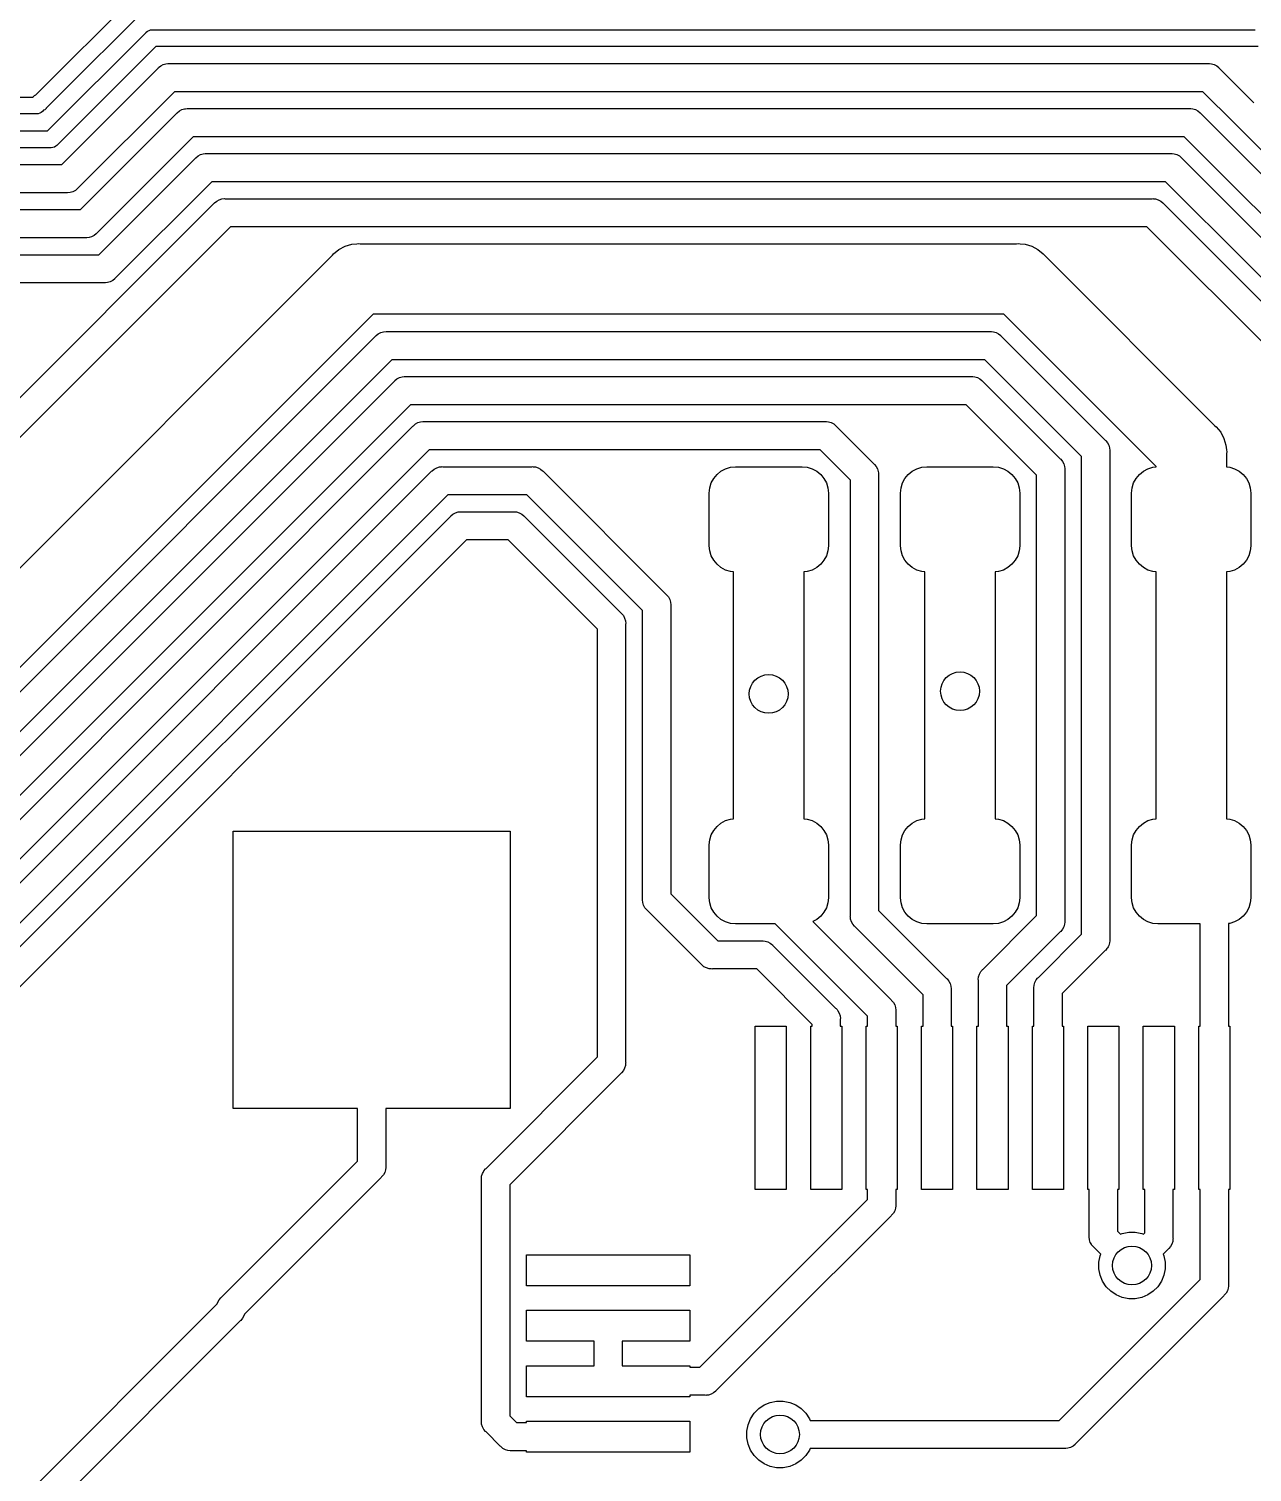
# Model space of a CAD drawing. Extents: x 127.5 to 172.4, y -152.1 to -77.2.
# Drawn here: x 145.75 to 156.79, y -106 to -92.98 of the extents above; entities that cross this region are included whole.
import ezdxf

# ---------------------------------------------------------------- set-up
doc = ezdxf.new("R2010")
doc.units = 0
doc.layers.add('BLACK', color=7, linetype='CONTINUOUS')

msp = doc.modelspace()

# ---------------------------------------------------------------- linework, layer by layer
at = {"layer": 'BLACK', "linetype": 'CONTINUOUS'}
for p, q in [((145.814, -93.5807), (147.752, -91.6428)), ((147.84, -91.7702), (145.91, -93.701)), ((145.922, -93.9038), (146.809, -93.0174)), ((146.809, -93.0174), (146.811, -93.0145)), ((146.811, -93.0145), (146.823, -93.0049)), ((146.823, -93.0049), (146.836, -92.9979)), ((146.836, -92.9979), (146.85, -92.9935)), ((146.85, -92.9935), (146.862, -92.9924)), ((146.862, -92.9924), (146.865, -92.992)), ((146.862, -92.9924), (146.862, -92.9924)), ((146.865, -92.992), (146.869, -92.9924)), ((146.869, -92.9924), (156.812, -92.9924)), ((146.897, -93.1448), (146.011, -94.0312)), ((156.84, -93.1448), (146.897, -93.1448)), ((146.049, -94.2086), (146.918, -93.3388)), ((146.918, -93.3388), (146.922, -93.334)), ((146.922, -93.334), (146.942, -93.3181)), ((146.942, -93.3181), (146.964, -93.3063)), ((146.964, -93.3063), (146.988, -93.2991)), ((146.988, -93.2991), (147.006, -93.2972)), ((147.006, -93.2972), (147.013, -93.2966)), ((147.013, -93.2966), (147.019, -93.2972)), ((147.019, -93.2972), (156.389, -93.2972)), ((156.389, -93.2972), (156.395, -93.2966)), ((156.395, -93.2966), (156.401, -93.2972)), ((156.401, -93.2972), (156.42, -93.2991)), ((156.42, -93.2991), (156.444, -93.3063)), ((156.444, -93.3063), (156.466, -93.3181)), ((156.466, -93.3181), (156.485, -93.334)), ((156.485, -93.334), (156.489, -93.3388)), ((156.489, -93.3388), (156.801, -93.6513)), ((136.302, -93.599), (145.79, -93.599)), ((145.79, -93.5986), (145.793, -93.5957)), ((145.79, -93.599), (145.79, -93.5986)), ((145.793, -93.5957), (145.804, -93.5861)), ((145.804, -93.5861), (145.814, -93.5807)), ((147.065, -93.5512), (146.195, -94.421)), ((156.342, -93.5512), (147.065, -93.5512)), ((156.622, -93.8309), (156.342, -93.5512)), ((145.864, -93.7389), (145.851, -93.7459)), ((145.876, -93.7293), (145.864, -93.7389)), ((145.878, -93.7264), (145.876, -93.7293)), ((145.885, -93.7189), (145.878, -93.7264)), ((145.896, -93.7135), (145.885, -93.7189)), ((145.907, -93.704), (145.896, -93.7135)), ((145.91, -93.701), (145.907, -93.704)), ((147.087, -93.7452), (147.091, -93.7404)), ((147.091, -93.7404), (147.11, -93.7245)), ((147.11, -93.7245), (147.132, -93.7127)), ((147.132, -93.7127), (147.156, -93.7055)), ((147.156, -93.7055), (147.166, -93.7045)), ((147.166, -93.7045), (147.181, -93.703)), ((147.181, -93.703), (147.187, -93.7036)), ((147.187, -93.7036), (156.22, -93.7036)), ((156.22, -93.7036), (156.226, -93.703)), ((156.226, -93.703), (156.233, -93.7036)), ((156.233, -93.7036), (156.251, -93.7055)), ((156.251, -93.7055), (156.275, -93.7127)), ((156.275, -93.7127), (156.297, -93.7245)), ((156.297, -93.7245), (156.317, -93.7404)), ((156.317, -93.7404), (156.321, -93.7452)), ((145.818, -93.7514), (136.33, -93.7514)), ((145.821, -93.7518), (145.818, -93.7514)), ((145.825, -93.7514), (145.821, -93.7518)), ((145.836, -93.7503), (145.825, -93.7514)), ((145.825, -93.7514), (145.825, -93.7514)), ((145.851, -93.7459), (145.836, -93.7503)), ((146.217, -94.615), (147.087, -93.7452)), ((156.321, -93.7452), (156.66, -94.0846)), ((156.622, -93.831), (156.622, -93.8309)), ((159.69, -96.8989), (156.622, -93.831)), ((136.428, -93.9038), (145.922, -93.9038)), ((147.234, -93.9576), (146.364, -94.8274)), ((156.174, -93.9576), (147.234, -93.9576)), ((156.456, -94.2395), (156.174, -93.9576)), ((145.95, -94.0562), (136.456, -94.0562)), ((145.954, -94.0566), (145.95, -94.0562)), ((145.968, -94.0552), (145.954, -94.0566)), ((145.969, -94.0551), (145.968, -94.0552)), ((145.983, -94.0507), (145.969, -94.0551)), ((145.997, -94.0437), (145.983, -94.0507)), ((146.005, -94.0365), (145.997, -94.0437)), ((146.008, -94.0341), (146.005, -94.0365)), ((146.011, -94.0312), (146.008, -94.0341)), ((147.259, -94.1468), (147.278, -94.1309)), ((147.278, -94.1309), (147.301, -94.1191)), ((147.301, -94.1191), (147.324, -94.1119)), ((147.324, -94.1119), (147.343, -94.11)), ((147.343, -94.11), (147.349, -94.1094)), ((147.349, -94.1094), (147.356, -94.11)), ((147.356, -94.11), (156.052, -94.11)), ((156.052, -94.11), (156.058, -94.1094)), ((156.058, -94.1094), (156.064, -94.11)), ((156.064, -94.11), (156.083, -94.1119)), ((156.083, -94.1119), (156.107, -94.1191)), ((156.107, -94.1191), (156.129, -94.1309)), ((156.129, -94.1309), (156.148, -94.1468)), ((156.66, -94.0846), (156.705, -94.1292)), ((156.705, -94.1292), (156.705, -94.1292)), ((156.705, -94.1292), (159.496, -96.9204)), ((139.935, -94.2086), (146.049, -94.2086)), ((146.385, -95.0214), (147.255, -94.1516)), ((147.255, -94.1516), (147.259, -94.1468)), ((156.148, -94.1468), (156.152, -94.1517)), ((156.152, -94.1517), (156.925, -94.9246)), ((156.525, -94.3088), (156.456, -94.2395)), ((147.402, -94.364), (146.532, -95.2338)), ((156.005, -94.364), (147.402, -94.364)), ((156.746, -95.1042), (156.005, -94.364)), ((159.283, -97.0672), (156.525, -94.3088)), ((156.525, -94.3088), (156.525, -94.3088)), ((146.095, -94.4626), (139.935, -94.4626)), ((146.101, -94.4632), (146.095, -94.4626)), ((146.126, -94.4608), (146.101, -94.4632)), ((146.15, -94.4535), (146.126, -94.4608)), ((146.172, -94.4417), (146.15, -94.4535)), ((146.176, -94.4385), (146.172, -94.4417)), ((146.192, -94.4258), (146.176, -94.4385)), ((146.195, -94.421), (146.192, -94.4258)), ((147.469, -94.5255), (147.493, -94.5183)), ((147.493, -94.5183), (147.518, -94.5158)), ((147.518, -94.5158), (147.524, -94.5164)), ((147.524, -94.5164), (155.883, -94.5164)), ((155.883, -94.5164), (155.89, -94.5158)), ((155.89, -94.5158), (155.896, -94.5164)), ((155.896, -94.5164), (155.915, -94.5183)), ((155.915, -94.5183), (155.939, -94.5255)), ((139.833, -94.615), (146.217, -94.615)), ((144.954, -97.028), (147.423, -94.5581)), ((147.423, -94.5581), (147.427, -94.5532)), ((147.427, -94.5532), (147.447, -94.5373)), ((147.447, -94.5373), (147.469, -94.5255)), ((155.939, -94.5255), (155.961, -94.5373)), ((155.961, -94.5373), (155.98, -94.5532)), ((155.98, -94.5532), (155.984, -94.5581)), ((155.984, -94.5581), (157.184, -95.7585)), ((147.57, -94.7704), (145.1, -97.2404)), ((155.837, -94.7704), (147.57, -94.7704)), ((156.972, -95.9053), (155.837, -94.7704)), ((146.263, -94.869), (139.849, -94.869)), ((146.27, -94.8696), (146.263, -94.869)), ((146.276, -94.869), (146.27, -94.8696)), ((146.295, -94.8672), (146.276, -94.869)), ((146.318, -94.8599), (146.295, -94.8672)), ((146.341, -94.8481), (146.318, -94.8599)), ((146.36, -94.8323), (146.341, -94.8481)), ((146.364, -94.8274), (146.36, -94.8323)), ((140.002, -95.0214), (146.385, -95.0214)), ((140.021, -103.497), (148.491, -95.0269)), ((148.491, -95.0269), (148.501, -95.0148)), ((148.501, -95.0148), (148.549, -94.9751)), ((148.549, -94.9751), (148.605, -94.9456)), ((148.605, -94.9456), (148.664, -94.9275)), ((148.664, -94.9275), (148.711, -94.9229)), ((148.711, -94.9229), (148.727, -94.9213)), ((148.727, -94.9213), (148.742, -94.9229)), ((148.742, -94.9229), (154.661, -94.9229)), ((154.661, -94.9229), (154.676, -94.9213)), ((154.676, -94.9213), (154.692, -94.9229)), ((154.692, -94.9229), (154.739, -94.9275)), ((154.739, -94.9275), (154.798, -94.9456)), ((154.798, -94.9456), (154.854, -94.9751)), ((154.854, -94.9751), (154.902, -95.0148)), ((154.902, -95.0148), (154.912, -95.0269)), ((154.912, -95.0269), (156.45, -96.565)), ((158.877, -97.2356), (156.746, -95.1042)), ((156.746, -95.1042), (156.746, -95.1042)), ((146.432, -95.2754), (140.017, -95.2754)), ((146.438, -95.276), (146.432, -95.2754)), ((146.444, -95.2754), (146.438, -95.276)), ((146.463, -95.2736), (146.444, -95.2754)), ((146.487, -95.2663), (146.463, -95.2736)), ((146.509, -95.2545), (146.487, -95.2663)), ((146.528, -95.2387), (146.509, -95.2545)), ((146.532, -95.2338), (146.528, -95.2387)), ((148.858, -95.5579), (140.388, -104.028)), ((154.545, -95.5579), (148.858, -95.5579)), ((155.919, -96.932), (154.545, -95.5579)), ((132.396, -112.241), (148.88, -95.7564)), ((148.88, -95.7564), (148.884, -95.7515)), ((148.884, -95.7515), (148.904, -95.7357)), ((148.904, -95.7357), (148.926, -95.7239)), ((148.926, -95.7239), (148.95, -95.7166)), ((148.95, -95.7166), (148.974, -95.7142)), ((148.974, -95.7142), (148.981, -95.7148)), ((148.981, -95.7148), (154.421, -95.7148)), ((154.421, -95.7148), (154.428, -95.7142)), ((154.428, -95.7142), (154.434, -95.7148)), ((154.434, -95.7148), (154.452, -95.7166)), ((154.452, -95.7166), (154.476, -95.7239)), ((154.476, -95.7239), (154.498, -95.7357)), ((154.498, -95.7357), (154.518, -95.7515)), ((154.518, -95.7515), (154.522, -95.7564)), ((154.522, -95.7564), (155.46, -96.6948)), ((149.027, -95.9688), (132.624, -112.372)), ((154.375, -95.9688), (149.027, -95.9688)), ((155.248, -96.8417), (154.375, -95.9688)), ((133.265, -111.947), (149.049, -96.1628)), ((149.049, -96.1628), (149.053, -96.1579)), ((149.053, -96.1579), (149.072, -96.1421)), ((149.072, -96.1421), (149.094, -96.1303)), ((149.094, -96.1303), (149.118, -96.123)), ((149.118, -96.123), (149.137, -96.1212)), ((149.137, -96.1212), (149.143, -96.1206)), ((149.143, -96.1206), (149.149, -96.1212)), ((149.149, -96.1212), (154.253, -96.1212)), ((154.253, -96.1212), (154.259, -96.1206)), ((154.259, -96.1206), (154.265, -96.1212)), ((154.265, -96.1212), (154.284, -96.123)), ((154.284, -96.123), (154.308, -96.1303)), ((154.308, -96.1303), (154.33, -96.1421)), ((154.33, -96.1421), (154.349, -96.1579)), ((154.349, -96.1579), (154.353, -96.1628)), ((154.353, -96.1628), (155.054, -96.8632)), ((149.195, -96.3752), (133.477, -112.094)), ((154.207, -96.3752), (149.195, -96.3752)), ((154.841, -97.01), (154.207, -96.3752)), ((133.671, -112.115), (149.217, -96.5692)), ((149.217, -96.5692), (149.221, -96.5644)), ((149.221, -96.5644), (149.24, -96.5485)), ((149.24, -96.5485), (149.262, -96.5367)), ((149.262, -96.5367), (149.286, -96.5294)), ((149.286, -96.5294), (149.305, -96.5276)), ((149.305, -96.5276), (149.311, -96.527)), ((149.305, -96.5276), (149.305, -96.5276)), ((149.311, -96.527), (149.317, -96.5276)), ((149.317, -96.5276), (152.934, -96.5276)), ((152.934, -96.5276), (152.941, -96.527)), ((152.941, -96.527), (152.947, -96.5276)), ((152.947, -96.5276), (152.966, -96.5294)), ((152.966, -96.5294), (152.989, -96.5367)), ((152.989, -96.5367), (153.012, -96.5485)), ((153.012, -96.5485), (153.031, -96.5644)), ((153.031, -96.5644), (153.035, -96.5692)), ((153.035, -96.5692), (153.374, -96.9088)), ((156.45, -96.565), (156.462, -96.5749)), ((156.462, -96.5749), (156.502, -96.6233)), ((155.46, -96.6948), (155.465, -96.6988)), ((155.465, -96.6988), (155.469, -96.7036)), ((155.469, -96.7036), (155.469, -96.7036)), ((155.469, -96.7036), (155.481, -96.7181)), ((155.481, -96.7181), (155.493, -96.7402)), ((156.502, -96.6233), (156.531, -96.6784)), ((156.531, -96.6784), (156.549, -96.7383)), ((149.364, -96.7816), (133.883, -112.262)), ((152.888, -96.7816), (149.364, -96.7816)), ((153.162, -97.0556), (152.888, -96.7816)), ((155.054, -96.8632), (155.059, -96.8671)), ((155.248, -101.151), (155.248, -96.8417)), ((155.493, -96.7402), (155.5, -96.7641)), ((155.5, -96.7641), (155.502, -96.789)), ((155.502, -96.789), (155.502, -96.7953)), ((155.502, -96.7953), (155.502, -101.198)), ((156.549, -96.7383), (156.554, -96.7828)), ((156.554, -96.7828), (156.556, -96.8005)), ((156.556, -96.8005), (156.554, -96.8161)), ((156.554, -96.8161), (156.554, -96.9357)), ((134.077, -112.283), (149.385, -96.9756)), ((149.385, -96.9756), (149.389, -96.9708)), ((149.389, -96.9708), (149.409, -96.9549)), ((149.409, -96.9549), (149.431, -96.9431)), ((149.431, -96.9431), (149.455, -96.9358)), ((149.455, -96.9358), (149.473, -96.934)), ((149.473, -96.934), (149.48, -96.9334)), ((149.473, -96.934), (149.473, -96.934)), ((149.48, -96.9334), (149.486, -96.934)), ((149.486, -96.934), (150.289, -96.934)), ((150.289, -96.934), (150.296, -96.9334)), ((150.296, -96.9334), (150.302, -96.934)), ((150.302, -96.934), (150.321, -96.9358)), ((150.321, -96.9358), (150.345, -96.9431)), ((150.345, -96.9431), (150.367, -96.9549)), ((150.367, -96.9549), (150.386, -96.9708)), ((150.386, -96.9708), (150.39, -96.9756)), ((150.39, -96.9756), (151.5, -98.0859)), ((151.959, -97.0036), (151.995, -96.974)), ((151.995, -96.974), (152.036, -96.9521)), ((152.036, -96.9521), (152.08, -96.9386)), ((152.08, -96.9386), (152.126, -96.934)), ((152.126, -96.934), (152.726, -96.934)), ((152.726, -96.934), (152.773, -96.9386)), ((152.773, -96.9386), (152.817, -96.9521)), ((152.817, -96.9521), (152.858, -96.974)), ((152.858, -96.974), (152.894, -97.0036)), ((153.374, -96.9088), (153.379, -96.9127)), ((153.379, -96.9127), (153.395, -96.9321)), ((153.395, -96.9321), (153.407, -96.9541)), ((153.407, -96.9541), (153.414, -96.9781)), ((153.414, -96.9781), (153.415, -96.9901)), ((153.415, -96.9901), (153.417, -97.003)), ((153.684, -97.0036), (153.72, -96.974)), ((153.72, -96.974), (153.761, -96.9521)), ((153.761, -96.9521), (153.805, -96.9386)), ((153.805, -96.9386), (153.851, -96.934)), ((153.851, -96.934), (154.451, -96.934)), ((154.451, -96.934), (154.498, -96.9386)), ((154.498, -96.9386), (154.542, -96.9521)), ((154.542, -96.9521), (154.583, -96.974)), ((154.583, -96.974), (154.619, -97.0036)), ((155.059, -96.8671), (155.075, -96.8865)), ((155.075, -96.8865), (155.086, -96.9085)), ((155.086, -96.9085), (155.094, -96.9325)), ((155.094, -96.9325), (155.095, -96.9512)), ((155.095, -96.9512), (155.096, -96.9574)), ((155.096, -96.9574), (155.095, -96.9636)), ((155.095, -96.9636), (155.095, -101.029)), ((155.769, -97.0036), (155.805, -96.974)), ((155.805, -96.974), (155.846, -96.9521)), ((155.846, -96.9521), (155.89, -96.9386)), ((155.89, -96.9386), (155.919, -96.9357)), ((155.919, -96.9357), (155.919, -96.932)), ((156.554, -96.9357), (156.583, -96.9386)), ((156.583, -96.9386), (156.627, -96.9521)), ((156.627, -96.9521), (156.668, -96.974)), ((156.668, -96.974), (156.704, -97.0036)), ((151.889, -97.1715), (151.894, -97.1252)), ((151.894, -97.1252), (151.907, -97.0806)), ((151.907, -97.0806), (151.929, -97.0396)), ((151.929, -97.0396), (151.959, -97.0036)), ((152.894, -97.0036), (152.924, -97.0396)), ((152.924, -97.0396), (152.946, -97.0806)), ((152.946, -97.0806), (152.959, -97.1252)), ((152.959, -97.1252), (152.964, -97.1715)), ((153.162, -100.984), (153.162, -97.0556)), ((153.417, -97.003), (153.416, -97.0092)), ((153.416, -97.0092), (153.416, -100.937)), ((153.614, -97.1715), (153.619, -97.1252)), ((153.619, -97.1252), (153.632, -97.0806)), ((153.632, -97.0806), (153.654, -97.0396)), ((153.654, -97.0396), (153.684, -97.0036)), ((154.619, -97.0036), (154.649, -97.0396)), ((154.649, -97.0396), (154.671, -97.0806)), ((154.671, -97.0806), (154.684, -97.1252)), ((154.684, -97.1252), (154.689, -97.1715)), ((154.841, -100.983), (154.841, -97.01)), ((155.699, -97.1715), (155.704, -97.1252)), ((155.704, -97.1252), (155.717, -97.0806)), ((155.717, -97.0806), (155.739, -97.0396)), ((155.739, -97.0396), (155.769, -97.0036)), ((156.704, -97.0036), (156.734, -97.0396)), ((156.734, -97.0396), (156.756, -97.0806)), ((156.756, -97.0806), (156.769, -97.1252)), ((156.769, -97.1252), (156.774, -97.1715)), ((149.532, -97.188), (134.29, -112.43)), ((150.243, -97.188), (149.532, -97.188)), ((151.288, -98.2327), (150.243, -97.188)), ((151.889, -97.6465), (151.889, -97.1715)), ((152.964, -97.1715), (152.964, -97.6465)), ((153.614, -97.6465), (153.614, -97.1715)), ((154.689, -97.1715), (154.689, -97.6465)), ((155.699, -97.6465), (155.699, -97.1715)), ((156.774, -97.1715), (156.774, -97.6465)), ((134.484, -112.452), (149.554, -97.382)), ((149.554, -97.382), (149.558, -97.3772)), ((149.558, -97.3772), (149.577, -97.3613)), ((149.577, -97.3613), (149.599, -97.3495)), ((149.599, -97.3495), (149.623, -97.3422)), ((149.623, -97.3422), (149.642, -97.3404)), ((149.642, -97.3404), (149.648, -97.3398)), ((149.648, -97.3398), (149.654, -97.3404)), ((149.654, -97.3404), (150.121, -97.3404)), ((150.121, -97.3404), (150.127, -97.3398)), ((150.127, -97.3398), (150.134, -97.3404)), ((150.134, -97.3404), (150.152, -97.3422)), ((150.152, -97.3422), (150.176, -97.3495)), ((150.176, -97.3495), (150.198, -97.3613)), ((150.198, -97.3613), (150.218, -97.3772)), ((150.218, -97.3772), (150.222, -97.382)), ((150.222, -97.382), (151.094, -98.2543)), ((149.7, -97.5944), (134.696, -112.599)), ((150.075, -97.5944), (149.7, -97.5944)), ((150.881, -98.4011), (150.075, -97.5944)), ((151.894, -97.6928), (151.889, -97.6465)), ((152.964, -97.6465), (152.959, -97.6928)), ((153.619, -97.6928), (153.614, -97.6465)), ((154.689, -97.6465), (154.684, -97.6928)), ((155.704, -97.6928), (155.699, -97.6465)), ((156.774, -97.6465), (156.769, -97.6928)), ((151.907, -97.7374), (151.894, -97.6928)), ((151.929, -97.7784), (151.907, -97.7374)), ((152.946, -97.7374), (152.924, -97.7784)), ((152.959, -97.6928), (152.946, -97.7374)), ((153.632, -97.7374), (153.619, -97.6928)), ((153.654, -97.7784), (153.632, -97.7374)), ((154.671, -97.7374), (154.649, -97.7784)), ((154.684, -97.6928), (154.671, -97.7374)), ((155.717, -97.7374), (155.704, -97.6928)), ((155.739, -97.7784), (155.717, -97.7374)), ((156.756, -97.7374), (156.734, -97.7784)), ((156.769, -97.6928), (156.756, -97.7374)), ((151.959, -97.8144), (151.929, -97.7784)), ((151.995, -97.844), (151.959, -97.8144)), ((152.036, -97.8659), (151.995, -97.844)), ((152.08, -97.8794), (152.036, -97.8659)), ((152.108, -97.8822), (152.08, -97.8794)), ((152.108, -98.9682), (152.108, -97.8822)), ((152.773, -97.8794), (152.743, -97.8824)), ((152.743, -97.8824), (152.743, -100.111)), ((152.817, -97.8659), (152.773, -97.8794)), ((152.858, -97.844), (152.817, -97.8659)), ((152.894, -97.8144), (152.858, -97.844)), ((152.924, -97.7784), (152.894, -97.8144)), ((153.684, -97.8144), (153.654, -97.7784)), ((153.72, -97.844), (153.684, -97.8144)), ((153.761, -97.8659), (153.72, -97.844)), ((153.805, -97.8794), (153.761, -97.8659)), ((153.834, -97.8823), (153.805, -97.8794)), ((153.834, -98.9439), (153.834, -97.8823)), ((154.498, -97.8794), (154.469, -97.8823)), ((154.469, -97.8823), (154.469, -100.111)), ((154.542, -97.8659), (154.498, -97.8794)), ((154.583, -97.844), (154.542, -97.8659)), ((154.619, -97.8144), (154.583, -97.844)), ((154.649, -97.7784), (154.619, -97.8144)), ((155.769, -97.8144), (155.739, -97.7784)), ((155.805, -97.844), (155.769, -97.8144)), ((155.846, -97.8659), (155.805, -97.844)), ((155.89, -97.8794), (155.846, -97.8659)), ((155.919, -97.8823), (155.89, -97.8794)), ((155.919, -100.111), (155.919, -97.8823)), ((156.583, -97.8794), (156.554, -97.8823)), ((156.554, -97.8823), (156.554, -100.111)), ((156.627, -97.8659), (156.583, -97.8794)), ((156.668, -97.844), (156.627, -97.8659)), ((156.704, -97.8144), (156.668, -97.844)), ((156.734, -97.7784), (156.704, -97.8144)), ((151.5, -98.0859), (151.505, -98.0899)), ((151.505, -98.0899), (151.509, -98.0947)), ((151.509, -98.0947), (151.509, -98.0947)), ((151.509, -98.0947), (151.521, -98.1092)), ((151.521, -98.1092), (151.533, -98.1313)), ((151.533, -98.1313), (151.54, -98.1552)), ((151.54, -98.1552), (151.542, -98.1801)), ((151.094, -98.2543), (151.099, -98.2582)), ((151.099, -98.2582), (151.115, -98.2776)), ((151.115, -98.2776), (151.126, -98.2996)), ((151.288, -100.835), (151.288, -98.2327)), ((151.542, -98.1801), (151.542, -98.1864)), ((151.542, -98.1864), (151.542, -100.788)), ((150.881, -102.259), (150.881, -98.4011)), ((151.126, -98.2996), (151.134, -98.3236)), ((151.134, -98.3236), (151.136, -98.3485)), ((151.136, -98.3485), (151.135, -98.3547)), ((151.135, -98.3547), (151.135, -102.305)), ((153.834, -100.111), (153.834, -98.9439)), ((153.834, -98.9439), (153.834, -98.9439)), ((152.108, -100.111), (152.108, -98.9682)), ((152.108, -98.9682), (152.108, -98.9682)), ((152.036, -100.127), (152.08, -100.114)), ((152.08, -100.114), (152.108, -100.111)), ((152.743, -100.111), (152.773, -100.114)), ((152.773, -100.114), (152.817, -100.127)), ((153.761, -100.127), (153.805, -100.114)), ((153.805, -100.114), (153.834, -100.111)), ((154.469, -100.111), (154.498, -100.114)), ((154.498, -100.114), (154.542, -100.127)), ((155.846, -100.127), (155.89, -100.114)), ((155.89, -100.114), (155.919, -100.111)), ((156.554, -100.111), (156.583, -100.114)), ((156.583, -100.114), (156.627, -100.127)), ((147.594, -102.723), (147.594, -100.223)), ((147.594, -100.223), (150.094, -100.223)), ((150.094, -100.223), (150.094, -102.723)), ((151.907, -100.256), (151.929, -100.215)), ((151.929, -100.215), (151.959, -100.179)), ((151.959, -100.179), (151.995, -100.149)), ((151.995, -100.149), (152.036, -100.127)), ((152.817, -100.127), (152.858, -100.149)), ((152.858, -100.149), (152.894, -100.179)), ((152.894, -100.179), (152.924, -100.215)), ((152.924, -100.215), (152.946, -100.256)), ((153.632, -100.256), (153.654, -100.215)), ((153.654, -100.215), (153.684, -100.179)), ((153.684, -100.179), (153.72, -100.149)), ((153.72, -100.149), (153.761, -100.127)), ((154.542, -100.127), (154.583, -100.149)), ((154.583, -100.149), (154.619, -100.179)), ((154.619, -100.179), (154.649, -100.215)), ((154.649, -100.215), (154.671, -100.256)), ((155.717, -100.256), (155.739, -100.215)), ((155.739, -100.215), (155.769, -100.179)), ((155.769, -100.179), (155.805, -100.149)), ((155.805, -100.149), (155.846, -100.127)), ((156.627, -100.127), (156.668, -100.149)), ((156.668, -100.149), (156.704, -100.179)), ((156.704, -100.179), (156.734, -100.215)), ((156.734, -100.215), (156.756, -100.256)), ((151.889, -100.346), (151.894, -100.3)), ((151.889, -100.822), (151.889, -100.346)), ((151.894, -100.3), (151.907, -100.256)), ((152.946, -100.256), (152.959, -100.3)), ((152.959, -100.3), (152.964, -100.346)), ((152.964, -100.346), (152.964, -100.822)), ((153.614, -100.346), (153.619, -100.3)), ((153.614, -100.822), (153.614, -100.346)), ((153.619, -100.3), (153.632, -100.256)), ((154.671, -100.256), (154.684, -100.3)), ((154.684, -100.3), (154.689, -100.346)), ((154.689, -100.346), (154.689, -100.822)), ((155.699, -100.346), (155.704, -100.3)), ((155.699, -100.822), (155.699, -100.346)), ((155.704, -100.3), (155.717, -100.256)), ((156.756, -100.256), (156.769, -100.3)), ((156.769, -100.3), (156.774, -100.346)), ((156.774, -100.346), (156.774, -100.822)), ((151.287, -100.841), (151.288, -100.835)), ((151.29, -100.866), (151.287, -100.841)), ((151.297, -100.89), (151.29, -100.866)), ((151.309, -100.912), (151.297, -100.89)), ((151.542, -100.788), (151.965, -101.211)), ((151.894, -100.868), (151.889, -100.822)), ((151.907, -100.912), (151.894, -100.868)), ((152.959, -100.868), (152.946, -100.912)), ((152.964, -100.822), (152.959, -100.868)), ((153.619, -100.868), (153.614, -100.822)), ((153.632, -100.912), (153.619, -100.868)), ((154.684, -100.868), (154.671, -100.912)), ((154.689, -100.822), (154.684, -100.868)), ((155.704, -100.868), (155.699, -100.822)), ((155.717, -100.912), (155.704, -100.868)), ((156.769, -100.868), (156.756, -100.912)), ((156.774, -100.822), (156.769, -100.868)), ((151.325, -100.931), (151.309, -100.912)), ((151.309, -100.912), (151.309, -100.912)), ((151.329, -100.935), (151.325, -100.931)), ((151.818, -101.424), (151.329, -100.935)), ((151.929, -100.953), (151.907, -100.912)), ((151.959, -100.989), (151.929, -100.953)), ((151.995, -101.019), (151.959, -100.989)), ((152.036, -101.041), (151.995, -101.019)), ((152.858, -101.019), (152.823, -101.038)), ((152.894, -100.989), (152.858, -101.019)), ((152.924, -100.953), (152.894, -100.989)), ((152.946, -100.912), (152.924, -100.953)), ((153.161, -100.99), (153.162, -100.984)), ((153.162, -100.996), (153.161, -100.99)), ((153.164, -101.015), (153.162, -100.996)), ((153.171, -101.039), (153.164, -101.015)), ((153.416, -100.937), (154.029, -101.551)), ((153.654, -100.953), (153.632, -100.912)), ((153.684, -100.989), (153.654, -100.953)), ((153.72, -101.019), (153.684, -100.989)), ((153.761, -101.041), (153.72, -101.019)), ((154.359, -101.466), (154.841, -100.983)), ((154.583, -101.019), (154.542, -101.041)), ((154.619, -100.989), (154.583, -101.019)), ((154.649, -100.953), (154.619, -100.989)), ((154.671, -100.912), (154.649, -100.953)), ((155.095, -101.029), (155.096, -101.036)), ((155.739, -100.953), (155.717, -100.912)), ((155.769, -100.989), (155.739, -100.953)), ((155.805, -101.019), (155.769, -100.989)), ((155.846, -101.041), (155.805, -101.019)), ((156.668, -101.019), (156.627, -101.041)), ((156.704, -100.989), (156.668, -101.019)), ((156.734, -100.953), (156.704, -100.989)), ((156.756, -100.912), (156.734, -100.953)), ((152.08, -101.054), (152.036, -101.041)), ((152.126, -101.059), (152.08, -101.054)), ((152.485, -101.059), (152.126, -101.059)), ((153.317, -101.891), (152.485, -101.059)), ((152.823, -101.038), (153.529, -101.744)), ((153.183, -101.061), (153.171, -101.039)), ((153.199, -101.08), (153.183, -101.061)), ((153.204, -101.084), (153.199, -101.08)), ((153.817, -101.698), (153.204, -101.084)), ((153.805, -101.054), (153.761, -101.041)), ((153.851, -101.059), (153.805, -101.054)), ((154.451, -101.059), (153.851, -101.059)), ((154.498, -101.054), (154.451, -101.059)), ((154.542, -101.041), (154.498, -101.054)), ((155.054, -101.13), (154.571, -101.613)), ((154.859, -101.541), (155.248, -101.151)), ((155.059, -101.126), (155.054, -101.13)), ((155.075, -101.107), (155.059, -101.126)), ((155.086, -101.084), (155.075, -101.107)), ((155.094, -101.061), (155.086, -101.084)), ((155.095, -101.042), (155.094, -101.061)), ((155.096, -101.036), (155.095, -101.042)), ((155.095, -101.042), (155.095, -101.042)), ((155.89, -101.054), (155.846, -101.041)), ((155.936, -101.059), (155.89, -101.054)), ((156.317, -101.059), (155.936, -101.059)), ((156.317, -101.981), (156.317, -101.059)), ((156.583, -101.054), (156.571, -101.056)), ((156.571, -101.056), (156.571, -101.981)), ((156.627, -101.041), (156.583, -101.054)), ((151.965, -101.211), (152.363, -101.211)), ((152.363, -101.211), (152.369, -101.211)), ((152.369, -101.211), (152.376, -101.211)), ((152.376, -101.211), (152.394, -101.213)), ((152.394, -101.213), (152.418, -101.221)), ((152.418, -101.221), (152.44, -101.232)), ((152.44, -101.232), (152.46, -101.248)), ((152.46, -101.248), (152.463, -101.253)), ((152.463, -101.253), (153.029, -101.819)), ((155.476, -101.28), (155.465, -101.294)), ((155.481, -101.275), (155.476, -101.28)), ((155.486, -101.265), (155.481, -101.275)), ((155.493, -101.253), (155.486, -101.265)), ((155.5, -101.229), (155.493, -101.253)), ((155.502, -101.21), (155.5, -101.229)), ((155.502, -101.198), (155.502, -101.204)), ((155.502, -101.204), (155.502, -101.21)), ((155.46, -101.298), (155.071, -101.687)), ((155.465, -101.294), (155.46, -101.298)), ((151.822, -101.429), (151.818, -101.424)), ((151.841, -101.445), (151.822, -101.429)), ((151.864, -101.456), (151.841, -101.445)), ((151.887, -101.464), (151.864, -101.456)), ((151.906, -101.465), (151.887, -101.464)), ((151.912, -101.466), (151.906, -101.465)), ((151.906, -101.465), (151.906, -101.465)), ((151.919, -101.465), (151.912, -101.466)), ((152.317, -101.465), (151.919, -101.465)), ((152.817, -101.966), (152.317, -101.465)), ((154.029, -101.551), (154.034, -101.555)), ((154.316, -101.56), (154.319, -101.535)), ((154.319, -101.535), (154.326, -101.511)), ((154.326, -101.511), (154.338, -101.489)), ((154.338, -101.489), (154.35, -101.475)), ((154.35, -101.475), (154.354, -101.47)), ((154.354, -101.47), (154.359, -101.466)), ((154.838, -101.564), (154.85, -101.549)), ((154.85, -101.549), (154.854, -101.545)), ((154.854, -101.545), (154.859, -101.541)), ((154.034, -101.555), (154.042, -101.564)), ((154.042, -101.564), (154.05, -101.574)), ((154.05, -101.574), (154.062, -101.596)), ((154.062, -101.596), (154.069, -101.62)), ((154.069, -101.62), (154.072, -101.645)), ((154.072, -101.645), (154.071, -101.651)), ((154.071, -101.651), (154.071, -101.981)), ((154.317, -101.566), (154.316, -101.56)), ((154.317, -101.981), (154.317, -101.566)), ((154.571, -101.613), (154.571, -101.981)), ((154.816, -101.635), (154.819, -101.61)), ((154.817, -101.641), (154.816, -101.635)), ((154.817, -101.981), (154.817, -101.641)), ((154.819, -101.61), (154.826, -101.586)), ((154.826, -101.586), (154.838, -101.564)), ((153.529, -101.744), (153.534, -101.748)), ((153.534, -101.748), (153.55, -101.767)), ((153.55, -101.767), (153.562, -101.79)), ((153.562, -101.79), (153.569, -101.813)), ((153.569, -101.813), (153.572, -101.838)), ((153.817, -101.981), (153.817, -101.698)), ((155.071, -101.687), (155.071, -101.981)), ((153.029, -101.819), (153.034, -101.823)), ((153.034, -101.823), (153.042, -101.832)), ((153.042, -101.832), (153.05, -101.842)), ((153.05, -101.842), (153.062, -101.864)), ((153.062, -101.864), (153.069, -101.888)), ((153.069, -101.888), (153.072, -101.913)), ((153.072, -101.913), (153.071, -101.919)), ((153.071, -101.919), (153.071, -101.981)), ((153.317, -101.981), (153.317, -101.891)), ((153.572, -101.838), (153.571, -101.845)), ((153.571, -101.845), (153.571, -101.981)), ((152.304, -103.454), (152.304, -101.981)), ((152.304, -101.981), (152.584, -101.981)), ((152.584, -101.981), (152.584, -103.454)), ((152.804, -103.454), (152.804, -101.981)), ((152.804, -101.981), (152.817, -101.981)), ((152.817, -101.981), (152.817, -101.966)), ((153.071, -101.981), (153.084, -101.981)), ((153.084, -101.981), (153.084, -103.454)), ((153.304, -103.454), (153.304, -101.981)), ((153.304, -101.981), (153.317, -101.981)), ((153.571, -101.981), (153.584, -101.981)), ((153.584, -101.981), (153.584, -103.454)), ((153.804, -103.454), (153.804, -101.981)), ((153.804, -101.981), (153.817, -101.981)), ((154.071, -101.981), (154.084, -101.981)), ((154.084, -101.981), (154.084, -103.454)), ((154.304, -103.454), (154.304, -101.981)), ((154.304, -101.981), (154.317, -101.981)), ((154.571, -101.981), (154.584, -101.981)), ((154.584, -101.981), (154.584, -103.454)), ((154.804, -103.454), (154.804, -101.981)), ((154.804, -101.981), (154.817, -101.981)), ((155.071, -101.981), (155.084, -101.981)), ((155.084, -101.981), (155.084, -103.454)), ((155.304, -103.454), (155.304, -101.981)), ((155.304, -101.981), (155.584, -101.981)), ((155.584, -101.981), (155.584, -103.454)), ((155.804, -103.454), (155.804, -101.981)), ((155.804, -101.981), (156.084, -101.981)), ((156.084, -101.981), (156.084, -103.454)), ((156.304, -103.454), (156.304, -101.981)), ((156.304, -101.981), (156.317, -101.981)), ((156.571, -101.981), (156.584, -101.981)), ((156.584, -101.981), (156.584, -103.454)), ((149.876, -103.264), (150.881, -102.259)), ((151.135, -102.318), (151.134, -102.336)), ((151.135, -102.305), (151.136, -102.312)), ((151.136, -102.312), (151.135, -102.318)), ((151.094, -102.406), (150.089, -103.411)), ((151.099, -102.402), (151.094, -102.406)), ((151.115, -102.382), (151.099, -102.402)), ((151.126, -102.36), (151.115, -102.382)), ((151.134, -102.336), (151.126, -102.36)), ((148.717, -102.723), (147.594, -102.723)), ((148.717, -103.198), (148.717, -102.723)), ((150.094, -102.723), (148.971, -102.723)), ((148.971, -102.723), (148.971, -103.245)), ((147.489, -104.427), (148.717, -103.198)), ((148.971, -103.245), (148.972, -103.251)), ((148.929, -103.345), (147.697, -104.578)), ((148.934, -103.341), (148.929, -103.345)), ((148.95, -103.322), (148.934, -103.341)), ((148.962, -103.3), (148.95, -103.322)), ((148.969, -103.276), (148.962, -103.3)), ((148.971, -103.257), (148.969, -103.276)), ((148.972, -103.251), (148.971, -103.257)), ((148.971, -103.257), (148.971, -103.257)), ((149.834, -103.358), (149.836, -103.333)), ((149.835, -103.365), (149.834, -103.358)), ((149.835, -105.541), (149.835, -103.365)), ((149.836, -103.333), (149.844, -103.309)), ((149.844, -103.309), (149.849, -103.3)), ((149.849, -103.3), (149.855, -103.287)), ((149.855, -103.287), (149.871, -103.268)), ((149.871, -103.268), (149.876, -103.264)), ((150.089, -103.411), (150.089, -105.495)), ((152.584, -103.454), (152.304, -103.454)), ((153.084, -103.454), (152.804, -103.454)), ((153.317, -103.454), (153.304, -103.454)), ((153.317, -103.544), (153.317, -103.454)), ((153.584, -103.454), (153.571, -103.454)), ((153.571, -103.454), (153.571, -103.591)), ((154.084, -103.454), (153.804, -103.454)), ((154.584, -103.454), (154.304, -103.454)), ((155.084, -103.454), (154.804, -103.454)), ((155.317, -103.454), (155.304, -103.454)), ((155.317, -103.876), (155.317, -103.454)), ((155.584, -103.454), (155.571, -103.454)), ((155.571, -103.454), (155.571, -103.829)), ((155.817, -103.454), (155.804, -103.454)), ((155.817, -103.845), (155.817, -103.454)), ((156.084, -103.454), (156.071, -103.454)), ((156.071, -103.454), (156.071, -103.892)), ((156.317, -103.454), (156.304, -103.454)), ((156.317, -104.266), (156.317, -103.454)), ((156.584, -103.454), (156.571, -103.454)), ((156.571, -103.454), (156.571, -104.313)), ((152.311, -104.55), (153.317, -103.544)), ((153.569, -103.622), (153.562, -103.646)), ((153.571, -103.603), (153.569, -103.622)), ((153.571, -103.591), (153.572, -103.597)), ((153.572, -103.597), (153.571, -103.603)), ((153.529, -103.691), (152.491, -104.73)), ((153.534, -103.687), (153.529, -103.691)), ((153.55, -103.668), (153.534, -103.687)), ((153.562, -103.646), (153.55, -103.668)), ((155.316, -103.882), (155.317, -103.876)), ((155.319, -103.907), (155.316, -103.882)), ((155.571, -103.829), (155.599, -103.858)), ((155.599, -103.858), (155.614, -103.852)), ((155.614, -103.852), (155.672, -103.84)), ((155.672, -103.84), (155.732, -103.84)), ((155.732, -103.84), (155.79, -103.852)), ((155.79, -103.852), (155.805, -103.858)), ((155.805, -103.858), (155.817, -103.845)), ((156.071, -103.892), (156.072, -103.898)), ((155.326, -103.931), (155.319, -103.907)), ((155.336, -103.949), (155.326, -103.931)), ((155.338, -103.953), (155.336, -103.949)), ((155.354, -103.972), (155.338, -103.953)), ((155.359, -103.976), (155.354, -103.972)), ((155.42, -104.037), (155.359, -103.976)), ((156.029, -103.992), (155.984, -104.037)), ((156.034, -103.988), (156.029, -103.992)), ((156.05, -103.969), (156.034, -103.988)), ((156.062, -103.947), (156.05, -103.969)), ((156.069, -103.923), (156.062, -103.947)), ((156.071, -103.904), (156.069, -103.923)), ((156.072, -103.898), (156.071, -103.904)), ((150.241, -104.324), (150.241, -104.044)), ((150.241, -104.044), (151.714, -104.044)), ((151.714, -104.044), (151.714, -104.324)), ((155.402, -104.11), (155.414, -104.052)), ((155.402, -104.17), (155.402, -104.11)), ((155.414, -104.052), (155.42, -104.037)), ((155.984, -104.037), (155.99, -104.052)), ((155.99, -104.052), (156.002, -104.11)), ((156.002, -104.11), (156.002, -104.17)), ((155.046, -105.537), (156.317, -104.266)), ((155.414, -104.228), (155.402, -104.17)), ((155.436, -104.282), (155.414, -104.228)), ((155.469, -104.331), (155.436, -104.282)), ((155.968, -104.282), (155.935, -104.331)), ((155.99, -104.228), (155.968, -104.282)), ((156.002, -104.17), (155.99, -104.228)), ((151.714, -104.324), (150.241, -104.324)), ((156.529, -104.413), (155.193, -105.749)), ((155.511, -104.373), (155.469, -104.331)), ((155.56, -104.406), (155.511, -104.373)), ((155.614, -104.428), (155.56, -104.406)), ((155.844, -104.406), (155.79, -104.428)), ((155.893, -104.373), (155.844, -104.406)), ((155.935, -104.331), (155.893, -104.373)), ((156.534, -104.409), (156.529, -104.413)), ((156.55, -104.39), (156.534, -104.409)), ((156.562, -104.368), (156.55, -104.39)), ((156.569, -104.344), (156.562, -104.368)), ((156.571, -104.325), (156.569, -104.344)), ((156.571, -104.313), (156.572, -104.319)), ((156.572, -104.319), (156.571, -104.325)), ((156.571, -104.325), (156.571, -104.325)), ((145.603, -106.336), (147.451, -104.487)), ((147.451, -104.487), (147.456, -104.472)), ((147.456, -104.472), (147.468, -104.45)), ((147.456, -104.472), (147.456, -104.472)), ((147.468, -104.45), (147.484, -104.431)), ((147.484, -104.431), (147.489, -104.427)), ((150.241, -104.824), (150.241, -104.544)), ((150.241, -104.544), (151.714, -104.544)), ((151.714, -104.544), (151.714, -104.824)), ((155.672, -104.44), (155.614, -104.428)), ((155.732, -104.44), (155.672, -104.44)), ((155.79, -104.428), (155.732, -104.44)), ((147.659, -104.639), (145.79, -106.508)), ((147.664, -104.635), (147.659, -104.639)), ((147.68, -104.615), (147.664, -104.635)), ((147.692, -104.593), (147.68, -104.615)), ((147.697, -104.578), (147.692, -104.593)), ((151.804, -105.057), (152.311, -104.55)), ((152.311, -104.55), (152.311, -104.55)), ((152.491, -104.73), (151.951, -105.269)), ((152.491, -104.73), (152.491, -104.73)), ((150.851, -104.824), (150.241, -104.824)), ((150.851, -105.044), (150.851, -104.824)), ((151.714, -104.824), (151.105, -104.824)), ((151.105, -104.824), (151.105, -105.044)), ((150.241, -105.324), (150.241, -105.044)), ((150.241, -105.044), (150.851, -105.044)), ((151.105, -105.044), (151.714, -105.044)), ((151.714, -105.044), (151.714, -105.057)), ((151.714, -105.057), (151.804, -105.057)), ((151.714, -105.324), (150.241, -105.324)), ((151.851, -105.311), (151.714, -105.311)), ((151.714, -105.311), (151.714, -105.324)), ((151.857, -105.312), (151.851, -105.311)), ((151.863, -105.311), (151.857, -105.312)), ((151.882, -105.309), (151.863, -105.311)), ((151.906, -105.302), (151.882, -105.309)), ((151.928, -105.29), (151.906, -105.302)), ((151.947, -105.274), (151.928, -105.29)), ((151.951, -105.269), (151.947, -105.274)), ((152.294, -105.473), (152.336, -105.431)), ((152.336, -105.431), (152.385, -105.398)), ((152.385, -105.398), (152.439, -105.376)), ((152.439, -105.376), (152.497, -105.364)), ((152.497, -105.364), (152.557, -105.364)), ((152.557, -105.364), (152.615, -105.376)), ((152.615, -105.376), (152.669, -105.398)), ((152.669, -105.398), (152.718, -105.431)), ((152.718, -105.431), (152.76, -105.473)), ((149.834, -105.547), (149.835, -105.541)), ((149.836, -105.572), (149.834, -105.547)), ((149.844, -105.596), (149.836, -105.572)), ((150.089, -105.495), (150.151, -105.557)), ((150.151, -105.557), (150.241, -105.557)), ((150.241, -105.557), (150.241, -105.544)), ((150.241, -105.544), (151.714, -105.544)), ((151.714, -105.544), (151.714, -105.824)), ((152.227, -105.634), (152.239, -105.576)), ((152.239, -105.576), (152.261, -105.522)), ((152.261, -105.522), (152.294, -105.473)), ((152.76, -105.473), (152.793, -105.522)), ((152.793, -105.522), (152.799, -105.537)), ((152.799, -105.537), (155.046, -105.537)), ((149.853, -105.613), (149.844, -105.596)), ((149.855, -105.618), (149.853, -105.613)), ((149.871, -105.637), (149.855, -105.618)), ((149.876, -105.641), (149.871, -105.637)), ((150.004, -105.769), (149.876, -105.641)), ((152.227, -105.694), (152.227, -105.634)), ((152.239, -105.752), (152.227, -105.694)), ((150.008, -105.774), (150.004, -105.769)), ((150.027, -105.79), (150.008, -105.774)), ((150.05, -105.802), (150.027, -105.79)), ((150.073, -105.809), (150.05, -105.802)), ((150.092, -105.811), (150.073, -105.809)), ((150.098, -105.812), (150.092, -105.811)), ((150.092, -105.811), (150.092, -105.811)), ((150.105, -105.811), (150.098, -105.812)), ((150.241, -105.811), (150.105, -105.811)), ((150.241, -105.824), (150.241, -105.811)), ((151.714, -105.824), (150.241, -105.824)), ((152.261, -105.806), (152.239, -105.752)), ((152.294, -105.855), (152.261, -105.806)), ((152.793, -105.806), (152.76, -105.855)), ((152.799, -105.791), (152.793, -105.806)), ((155.093, -105.791), (152.799, -105.791)), ((155.099, -105.792), (155.093, -105.791)), ((155.105, -105.791), (155.099, -105.792)), ((155.124, -105.789), (155.105, -105.791)), ((155.148, -105.782), (155.124, -105.789)), ((155.17, -105.77), (155.148, -105.782)), ((155.189, -105.754), (155.17, -105.77)), ((155.193, -105.749), (155.189, -105.754)), ((152.336, -105.897), (152.294, -105.855)), ((152.385, -105.93), (152.336, -105.897)), ((152.439, -105.952), (152.385, -105.93)), ((152.497, -105.964), (152.439, -105.952)), ((152.557, -105.964), (152.497, -105.964)), ((152.615, -105.952), (152.557, -105.964)), ((152.669, -105.93), (152.615, -105.952)), ((152.718, -105.897), (152.669, -105.93)), ((152.76, -105.855), (152.718, -105.897))]:
    msp.add_line(p, q, dxfattribs=at)
at = {"layer": 'BLACK'}
for centre in [(152.425, -98.9838), (154.151, -98.9595), (155.702, -104.14), (152.527, -105.664)]:
    msp.add_circle(centre, 0.175, dxfattribs=at)

doc.saveas('drawing.dxf')
